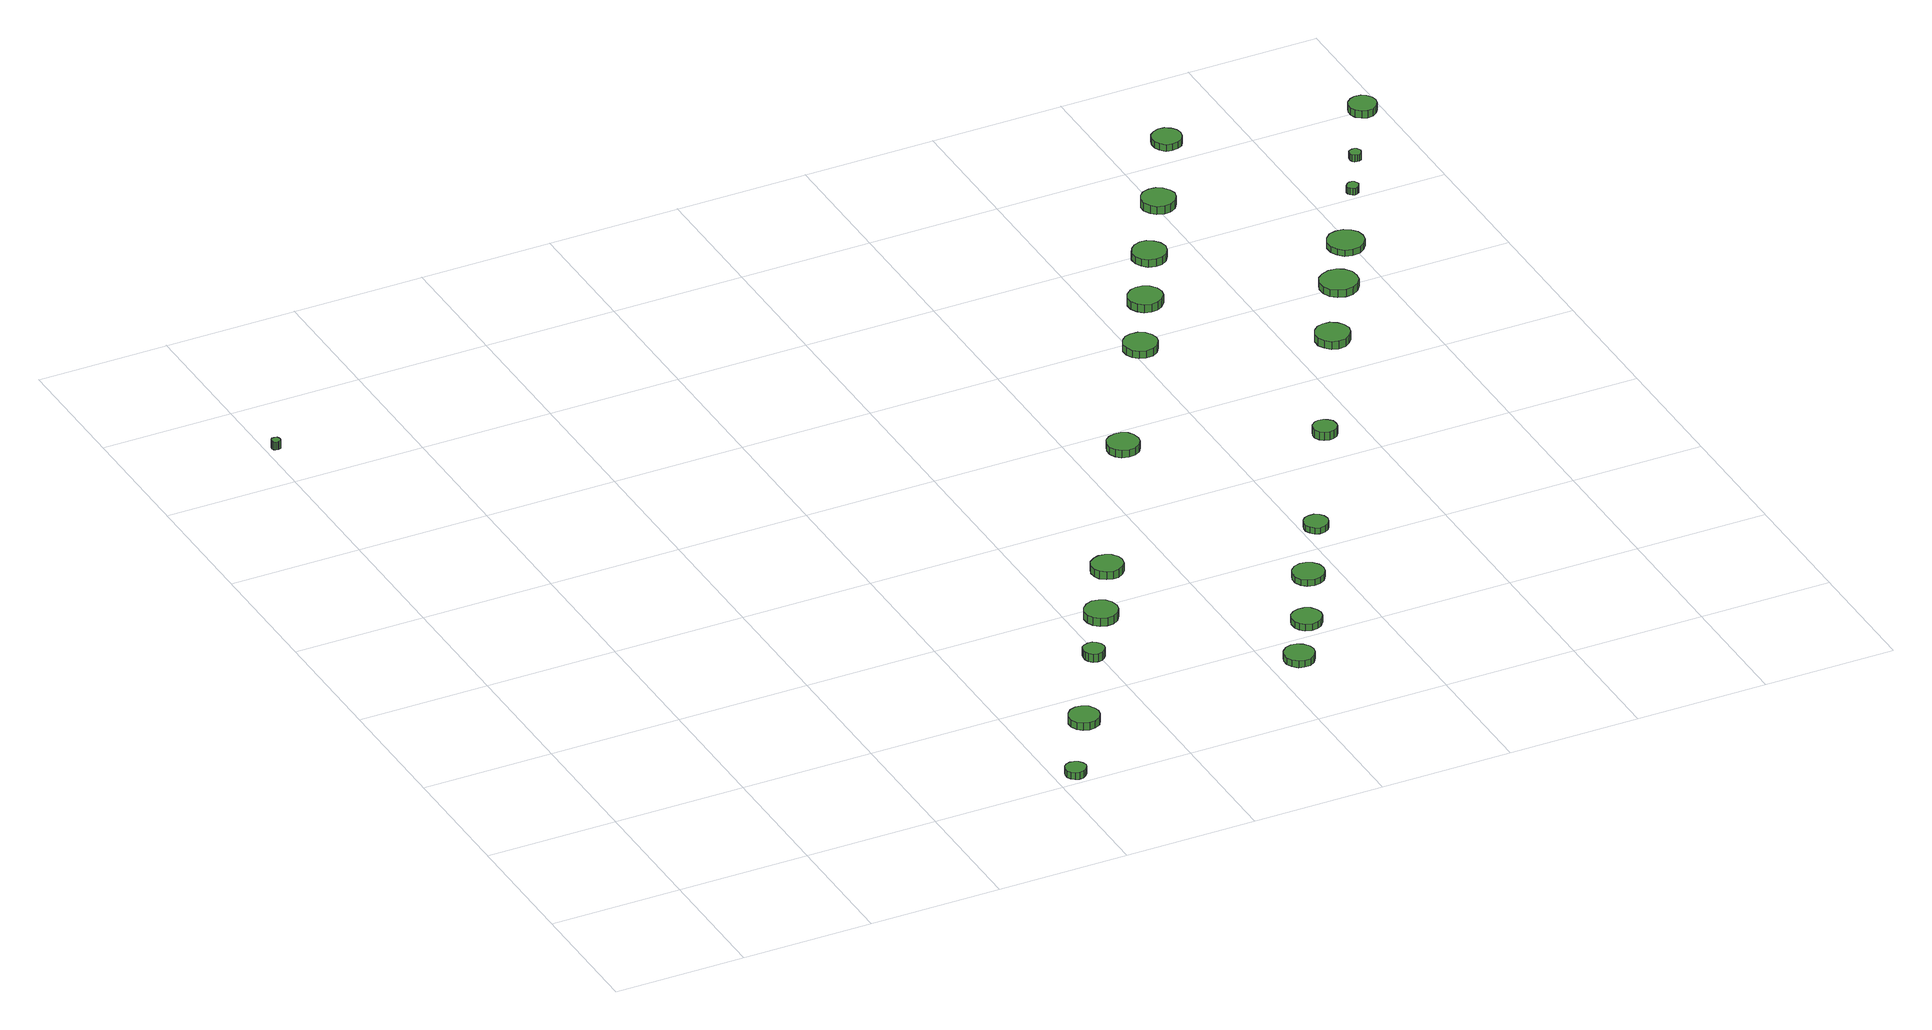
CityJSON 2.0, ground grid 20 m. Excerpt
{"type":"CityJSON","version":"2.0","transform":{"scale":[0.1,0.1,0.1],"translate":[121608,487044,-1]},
"CityObjects":{
"tree1":{"type":"SolitaryVegetationObject","attributes":{"function":"something"},"geometry":[{"type":"MultiSurface","lod":"1","boundaries":[[[0,1,2,3,4,5,6,7,8,9,10,11,12,13,14]],[[15,16,17,18,19,20,21,22,23,24,25,26,27,28,29]],[[0,29,28,1]],[[1,28,27,2]],[[2,27,26,3]],[[3,26,25,4]],[[4,25,24,5]],[[5,24,23,6]],[[6,23,22,7]],[[7,22,21,8]],[[8,21,20,9]],[[9,20,19,10]],[[10,19,18,11]],[[11,18,17,12]],[[12,17,16,13]],[[13,16,15,14]],[[14,15,29,0]]]}]},
"tree2":{"type":"SolitaryVegetationObject","attributes":{"function":"something"},"geometry":[{"type":"MultiSurface","lod":"1","boundaries":[[[30,31,32,33,34,35,36,37,38,39,40,41,42,43,44]],[[45,46,47,48,49,50,51,52,53,54,55,56,57,58,59]],[[30,59,58,31]],[[31,58,57,32]],[[32,57,56,33]],[[33,56,55,34]],[[34,55,54,35]],[[35,54,53,36]],[[36,53,52,37]],[[37,52,51,38]],[[38,51,50,39]],[[39,50,49,40]],[[40,49,48,41]],[[41,48,47,42]],[[42,47,46,43]],[[43,46,45,44]],[[44,45,59,30]]]}]},
"tree3":{"type":"SolitaryVegetationObject","attributes":{"function":"something"},"geometry":[{"type":"MultiSurface","lod":"1","boundaries":[[[60,61,62,63,64,65,66,67,68,69,70,71,72,73,74]],[[75,76,77,78,79,80,81,82,83,84,85,86,87,88,89]],[[60,89,88,61]],[[61,88,87,62]],[[62,87,86,63]],[[63,86,85,64]],[[64,85,84,65]],[[65,84,83,66]],[[66,83,82,67]],[[67,82,81,68]],[[68,81,80,69]],[[69,80,79,70]],[[70,79,78,71]],[[71,78,77,72]],[[72,77,76,73]],[[73,76,75,74]],[[74,75,89,60]]]}]},
"tree4":{"type":"SolitaryVegetationObject","attributes":{"function":"something"},"geometry":[{"type":"MultiSurface","lod":"1","boundaries":[[[90,91,92,93,94,95,96,97,98,99,100,101,102,103,104]],[[105,106,107,108,109,110,111,112,113,114,115,116,117,118,119]],[[90,119,118,91]],[[91,118,117,92]],[[92,117,116,93]],[[93,116,115,94]],[[94,115,114,95]],[[95,114,113,96]],[[96,113,112,97]],[[97,112,111,98]],[[98,111,110,99]],[[99,110,109,100]],[[100,109,108,101]],[[101,108,107,102]],[[102,107,106,103]],[[103,106,105,104]],[[104,105,119,90]]]}]},
"tree5":{"type":"SolitaryVegetationObject","attributes":{"function":"something"},"geometry":[{"type":"MultiSurface","lod":"1","boundaries":[[[120,121,122,123,124,125,126,127,128,129,130,131,132,133,134]],[[135,136,137,138,139,140,141,142,143,144,145,146,147,148,149]],[[120,149,148,121]],[[121,148,147,122]],[[122,147,146,123]],[[123,146,145,124]],[[124,145,144,125]],[[125,144,143,126]],[[126,143,142,127]],[[127,142,141,128]],[[128,141,140,129]],[[129,140,139,130]],[[130,139,138,131]],[[131,138,137,132]],[[132,137,136,133]],[[133,136,135,134]],[[134,135,149,120]]]}]},
"tree6":{"type":"SolitaryVegetationObject","attributes":{"function":"something"},"geometry":[{"type":"MultiSurface","lod":"1","boundaries":[[[150,151,152,153,154,155,156,157,158,159,160,161,162,163,164]],[[165,166,167,168,169,170,171,172,173,174,175,176,177,178,179]],[[150,179,178,151]],[[151,178,177,152]],[[152,177,176,153]],[[153,176,175,154]],[[154,175,174,155]],[[155,174,173,156]],[[156,173,172,157]],[[157,172,171,158]],[[158,171,170,159]],[[159,170,169,160]],[[160,169,168,161]],[[161,168,167,162]],[[162,167,166,163]],[[163,166,165,164]],[[164,165,179,150]]]}]},
"tree7":{"type":"SolitaryVegetationObject","attributes":{"function":"something"},"geometry":[{"type":"MultiSurface","lod":"1","boundaries":[[[180,181,182,183,184,185,186,187,188,189,190,191,192,193,194]],[[195,196,197,198,199,200,201,202,203,204,205,206,207,208,209]],[[180,209,208,181]],[[181,208,207,182]],[[182,207,206,183]],[[183,206,205,184]],[[184,205,204,185]],[[185,204,203,186]],[[186,203,202,187]],[[187,202,201,188]],[[188,201,200,189]],[[189,200,199,190]],[[190,199,198,191]],[[191,198,197,192]],[[192,197,196,193]],[[193,196,195,194]],[[194,195,209,180]]]}]},
"tree8":{"type":"SolitaryVegetationObject","attributes":{"function":"something"},"geometry":[{"type":"MultiSurface","lod":"1","boundaries":[[[210,211,212,213,214,215,216,217,218,219,220,221,222,223,224]],[[225,226,227,228,229,230,231,232,233,234,235,236,237,238,239]],[[210,239,238,211]],[[211,238,237,212]],[[212,237,236,213]],[[213,236,235,214]],[[214,235,234,215]],[[215,234,233,216]],[[216,233,232,217]],[[217,232,231,218]],[[218,231,230,219]],[[219,230,229,220]],[[220,229,228,221]],[[221,228,227,222]],[[222,227,226,223]],[[223,226,225,224]],[[224,225,239,210]]]}]},
"tree9":{"type":"SolitaryVegetationObject","attributes":{"function":"something"},"geometry":[{"type":"MultiSurface","lod":"1","boundaries":[[[240,241,242,243,244,245,246,247,248,249,250,251,252,253,254]],[[255,256,257,258,259,260,261,262,263,264,265,266,267,268,269]],[[240,269,268,241]],[[241,268,267,242]],[[242,267,266,243]],[[243,266,265,244]],[[244,265,264,245]],[[245,264,263,246]],[[246,263,262,247]],[[247,262,261,248]],[[248,261,260,249]],[[249,260,259,250]],[[250,259,258,251]],[[251,258,257,252]],[[252,257,256,253]],[[253,256,255,254]],[[254,255,269,240]]]}]},
"tree10":{"type":"SolitaryVegetationObject","attributes":{"function":"something"},"geometry":[{"type":"MultiSurface","lod":"1","boundaries":[[[270,271,272,273,274,275,276,277,278,279,280,281,282,283,284]],[[285,286,287,288,289,290,291,292,293,294,295,296,297,298,299]],[[270,299,298,271]],[[271,298,297,272]],[[272,297,296,273]],[[273,296,295,274]],[[274,295,294,275]],[[275,294,293,276]],[[276,293,292,277]],[[277,292,291,278]],[[278,291,290,279]],[[279,290,289,280]],[[280,289,288,281]],[[281,288,287,282]],[[282,287,286,283]],[[283,286,285,284]],[[284,285,299,270]]]}]},
"tree11":{"type":"SolitaryVegetationObject","attributes":{"function":"something"},"geometry":[{"type":"MultiSurface","lod":"1","boundaries":[[[300,301,302,303,304,305,306,307,308,309,310,311,312,313,314]],[[315,316,317,318,319,320,321,322,323,324,325,326,327,328,329]],[[300,329,328,301]],[[301,328,327,302]],[[302,327,326,303]],[[303,326,325,304]],[[304,325,324,305]],[[305,324,323,306]],[[306,323,322,307]],[[307,322,321,308]],[[308,321,320,309]],[[309,320,319,310]],[[310,319,318,311]],[[311,318,317,312]],[[312,317,316,313]],[[313,316,315,314]],[[314,315,329,300]]]}]},
"tree12":{"type":"SolitaryVegetationObject","attributes":{"function":"something"},"geometry":[{"type":"MultiSurface","lod":"1","boundaries":[[[330,331,332,333,334,335,336,337,338,339,340,341,342,343,344]],[[345,346,347,348,349,350,351,352,353,354,355,356,357,358,359]],[[330,359,358,331]],[[331,358,357,332]],[[332,357,356,333]],[[333,356,355,334]],[[334,355,354,335]],[[335,354,353,336]],[[336,353,352,337]],[[337,352,351,338]],[[338,351,350,339]],[[339,350,349,340]],[[340,349,348,341]],[[341,348,347,342]],[[342,347,346,343]],[[343,346,345,344]],[[344,345,359,330]]]}]},
"tree13":{"type":"SolitaryVegetationObject","attributes":{"function":"something"},"geometry":[{"type":"MultiSurface","lod":"1","boundaries":[[[360,361,362,363,364,365,366,367,368,369,370,371,372,373,374]],[[375,376,377,378,379,380,381,382,383,384,385,386,387,388,389]],[[360,389,388,361]],[[361,388,387,362]],[[362,387,386,363]],[[363,386,385,364]],[[364,385,384,365]],[[365,384,383,366]],[[366,383,382,367]],[[367,382,381,368]],[[368,381,380,369]],[[369,380,379,370]],[[370,379,378,371]],[[371,378,377,372]],[[372,377,376,373]],[[373,376,375,374]],[[374,375,389,360]]]}]},
"tree14":{"type":"SolitaryVegetationObject","attributes":{"function":"something"},"geometry":[{"type":"MultiSurface","lod":"1","boundaries":[[[390,391,392,393,394,395,396,397,398,399,400,401,402,403,404]],[[405,406,407,408,409,410,411,412,413,414,415,416,417,418,419]],[[390,419,418,391]],[[391,418,417,392]],[[392,417,416,393]],[[393,416,415,394]],[[394,415,414,395]],[[395,414,413,396]],[[396,413,412,397]],[[397,412,411,398]],[[398,411,410,399]],[[399,410,409,400]],[[400,409,408,401]],[[401,408,407,402]],[[402,407,406,403]],[[403,406,405,404]],[[404,405,419,390]]]}]},
"tree15":{"type":"SolitaryVegetationObject","attributes":{"function":"something"},"geometry":[{"type":"MultiSurface","lod":"1","boundaries":[[[420,421,422,423,424,425,426,427,428,429,430,431,432,433,434]],[[435,436,437,438,439,440,441,442,443,444,445,446,447,448,449]],[[420,449,448,421]],[[421,448,447,422]],[[422,447,446,423]],[[423,446,445,424]],[[424,445,444,425]],[[425,444,443,426]],[[426,443,442,427]],[[427,442,441,428]],[[428,441,440,429]],[[429,440,439,430]],[[430,439,438,431]],[[431,438,437,432]],[[432,437,436,433]],[[433,436,435,434]],[[434,435,449,420]]]}]},
"tree16":{"type":"SolitaryVegetationObject","attributes":{"function":"something"},"geometry":[{"type":"MultiSurface","lod":"1","boundaries":[[[450,451,452,453,454,455,456,457,458,459,460,461,462,463,464]],[[465,466,467,468,469,470,471,472,473,474,475,476,477,478,479]],[[450,479,478,451]],[[451,478,477,452]],[[452,477,476,453]],[[453,476,475,454]],[[454,475,474,455]],[[455,474,473,456]],[[456,473,472,457]],[[457,472,471,458]],[[458,471,470,459]],[[459,470,469,460]],[[460,469,468,461]],[[461,468,467,462]],[[462,467,466,463]],[[463,466,465,464]],[[464,465,479,450]]]}]},
"tree17":{"type":"SolitaryVegetationObject","attributes":{"function":"something"},"geometry":[{"type":"MultiSurface","lod":"1","boundaries":[[[480,481,482,483,484,485,486,487,488,489,490,491,492,493,494]],[[495,496,497,498,499,500,501,502,503,504,505,506,507,508,509]],[[480,509,508,481]],[[481,508,507,482]],[[482,507,506,483]],[[483,506,505,484]],[[484,505,504,485]],[[485,504,503,486]],[[486,503,502,487]],[[487,502,501,488]],[[488,501,500,489]],[[489,500,499,490]],[[490,499,498,491]],[[491,498,497,492]],[[492,497,496,493]],[[493,496,495,494]],[[494,495,509,480]]]}]},
"tree18":{"type":"SolitaryVegetationObject","attributes":{"function":"something"},"geometry":[{"type":"MultiSurface","lod":"1","boundaries":[[[510,511,512,513,514,515,516,517,518,519,520,521,522,523,524]],[[525,526,527,528,529,530,531,532,533,534,535,536,537,538,539]],[[510,539,538,511]],[[511,538,537,512]],[[512,537,536,513]],[[513,536,535,514]],[[514,535,534,515]],[[515,534,533,516]],[[516,533,532,517]],[[517,532,531,518]],[[518,531,530,519]],[[519,530,529,520]],[[520,529,528,521]],[[521,528,527,522]],[[522,527,526,523]],[[523,526,525,524]],[[524,525,539,510]]]}]},
"tree19":{"type":"SolitaryVegetationObject","attributes":{"function":"something"},"geometry":[{"type":"MultiSurface","lod":"1","boundaries":[[[540,541,542,543,544,545,546,547,548,549,550,551,552,553,554]],[[555,556,557,558,559,560,561,562,563,564,565,566,567,568,569]],[[540,569,568,541]],[[541,568,567,542]],[[542,567,566,543]],[[543,566,565,544]],[[544,565,564,545]],[[545,564,563,546]],[[546,563,562,547]],[[547,562,561,548]],[[548,561,560,549]],[[549,560,559,550]],[[550,559,558,551]],[[551,558,557,552]],[[552,557,556,553]],[[553,556,555,554]],[[554,555,569,540]]]}]},
"tree20":{"type":"SolitaryVegetationObject","attributes":{"function":"something"},"geometry":[{"type":"MultiSurface","lod":"1","boundaries":[[[570,571,572,573,574,575,576,577,578,579,580,581,582,583,584]],[[585,586,587,588,589,590,591,592,593,594,595,596,597,598,599]],[[570,599,598,571]],[[571,598,597,572]],[[572,597,596,573]],[[573,596,595,574]],[[574,595,594,575]],[[575,594,593,576]],[[576,593,592,577]],[[577,592,591,578]],[[578,591,590,579]],[[579,590,589,580]],[[580,589,588,581]],[[581,588,587,582]],[[582,587,586,583]],[[583,586,585,584]],[[584,585,599,570]]]}]},
"tree21":{"type":"SolitaryVegetationObject","attributes":{"function":"something"},"geometry":[{"type":"MultiSurface","lod":"1","boundaries":[[[600,601,602,603,604,605,606,607,608,609,610,611,612,613,614]],[[615,616,617,618,619,620,621,622,623,624,625,626,627,628,629]],[[600,629,628,601]],[[601,628,627,602]],[[602,627,626,603]],[[603,626,625,604]],[[604,625,624,605]],[[605,624,623,606]],[[606,623,622,607]],[[607,622,621,608]],[[608,621,620,609]],[[609,620,619,610]],[[610,619,618,611]],[[611,618,617,612]],[[612,617,616,613]],[[613,616,615,614]],[[614,615,629,600]]]}]},
"tree22":{"type":"SolitaryVegetationObject","attributes":{"function":"something"},"geometry":[{"type":"MultiSurface","lod":"1","boundaries":[[[630,631,632,633,634,635,636,637,638,639,640,641,642,643,644]],[[645,646,647,648,649,650,651,652,653,654,655,656,657,658,659]],[[630,659,658,631]],[[631,658,657,632]],[[632,657,656,633]],[[633,656,655,634]],[[634,655,654,635]],[[635,654,653,636]],[[636,653,652,637]],[[637,652,651,638]],[[638,651,650,639]],[[639,650,649,640]],[[640,649,648,641]],[[641,648,647,642]],[[642,647,646,643]],[[643,646,645,644]],[[644,645,659,630]]]}]},
"tree23":{"type":"SolitaryVegetationObject","attributes":{"function":"something"},"geometry":[{"type":"MultiSurface","lod":"1","boundaries":[[[660,661,662,663,664,665,666,667,668,669,670,671,672,673,674]],[[675,676,677,678,679,680,681,682,683,684,685,686,687,688,689]],[[660,689,688,661]],[[661,688,687,662]],[[662,687,686,663]],[[663,686,685,664]],[[664,685,684,665]],[[665,684,683,666]],[[666,683,682,667]],[[667,682,681,668]],[[668,681,680,669]],[[669,680,679,670]],[[670,679,678,671]],[[671,678,677,672]],[[672,677,676,673]],[[673,676,675,674]],[[674,675,689,660]]]}]}
},
"vertices":[
[15,1275,30],[14,1278,30],[13,1280,30],[10,1281,30],[8,1281,30],[5,1281,30],[3,1279,30],[2,1276,30],[2,1274,30],[3,1271,30],[5,1269,30],[8,1269,30],[10,1269,30],[13,1270,30],[14,1272,30],[14,1272,17],[13,1270,17],[10,1269,17],[8,1269,17],[5,1269,17],[3,1271,17],[2,1274,17],[2,1276,17],[3,1279,17],[5,1281,17],[8,1281,17],[10,1281,17],[13,1280,17],[14,1278,17],[15,1275,17],
[648,22,17],[646,29,17],[642,34,17],[637,37,17],[630,38,17],[624,36,17],[619,32,17],[617,26,17],[617,19,17],[619,13,17],[624,9,17],[630,7,17],[637,8,17],[642,11,17],[646,16,17],[646,16,6],[642,11,6],[637,8,6],[630,7,6],[624,9,6],[619,13,6],[617,19,6],[617,26,6],[619,32,6],[624,36,6],[630,38,6],[637,37,6],[642,34,6],[646,29,6],[648,22,6],
[727,141,17],[725,150,17],[720,158,17],[711,163,17],[702,164,17],[693,161,17],[686,154,17],[682,146,17],[682,136,17],[686,127,17],[693,121,17],[702,118,17],[711,119,17],[720,124,17],[725,132,17],[725,132,5],[720,124,5],[711,119,5],[702,118,5],[693,121,5],[686,127,5],[682,136,5],[682,146,5],[686,154,5],[693,161,5],[702,164,5],[711,163,5],[720,158,5],[725,150,5],[727,141,5],
[809,286,20],[807,293,20],[803,298,20],[798,302,20],[791,302,20],[784,300,20],[779,296,20],[777,289,20],[777,283,20],[779,277,20],[784,272,20],[791,270,20],[798,271,20],[803,274,20],[807,279,20],[807,279,7],[803,274,7],[798,271,7],[791,270,7],[784,272,7],[779,277,7],[777,283,7],[777,289,7],[779,296,7],[784,300,7],[791,302,7],[798,302,7],[803,298,7],[807,293,7],[809,286,7],
[873,375,19],[871,385,19],[865,393,19],[856,398,19],[846,400,19],[836,396,19],[828,389,19],[824,380,19],[824,370,19],[828,360,19],[836,353,19],[846,350,19],[856,351,19],[865,356,19],[871,365,19],[871,365,6],[865,356,6],[856,351,6],[846,350,6],[836,353,6],[828,360,6],[824,370,6],[824,380,6],[828,389,6],[836,396,6],[846,400,6],[856,398,6],[865,393,6],[871,385,6],[873,375,6],
[934,479,19],[932,488,19],[926,496,19],[917,501,19],[908,502,19],[899,499,19],[891,493,19],[887,484,19],[887,474,19],[891,465,19],[899,459,19],[908,456,19],[917,457,19],[926,462,19],[932,469,19],[932,469,6],[926,462,6],[917,457,6],[908,456,6],[899,459,6],[891,465,6],[887,474,6],[887,484,6],[891,493,6],[899,499,6],[908,502,6],[917,501,6],[926,496,6],[932,488,6],[934,479,6],
[1070,153,16],[1068,162,16],[1062,170,16],[1054,175,16],[1045,176,16],[1036,173,16],[1029,166,16],[1025,158,16],[1025,148,16],[1029,140,16],[1036,133,16],[1045,131,16],[1054,131,16],[1062,136,16],[1068,144,16],[1068,144,5],[1062,136,5],[1054,131,5],[1045,131,5],[1036,133,5],[1029,140,5],[1025,148,5],[1025,158,5],[1029,166,5],[1036,173,5],[1045,176,5],[1054,175,5],[1062,170,5],[1068,162,5],[1070,153,5],
[1122,234,16],[1120,243,16],[1114,251,16],[1106,255,16],[1097,256,16],[1088,253,16],[1081,247,16],[1078,239,16],[1078,229,16],[1081,221,16],[1088,215,16],[1097,212,16],[1106,213,16],[1114,217,16],[1120,225,16],[1120,225,5],[1114,217,5],[1106,213,5],[1097,212,5],[1088,215,5],[1081,221,5],[1078,229,5],[1078,239,5],[1081,247,5],[1088,253,5],[1097,256,5],[1106,255,5],[1114,251,5],[1120,243,5],[1122,234,5],
[1179,339,15],[1177,349,15],[1171,357,15],[1162,362,15],[1153,363,15],[1143,360,15],[1136,353,15],[1132,344,15],[1132,334,15],[1136,325,15],[1143,319,15],[1153,316,15],[1162,317,15],[1171,322,15],[1177,330,15],[1177,330,5],[1171,322,5],[1162,317,5],[1153,316,5],[1143,319,5],[1136,325,5],[1132,334,5],[1132,344,5],[1136,353,5],[1143,360,5],[1153,363,5],[1162,362,5],[1171,357,5],[1177,349,5],[1179,339,5],
[1095,750,22],[1093,760,22],[1088,768,22],[1079,773,22],[1069,774,22],[1059,771,22],[1052,765,22],[1048,755,22],[1048,745,22],[1052,736,22],[1059,730,22],[1069,727,22],[1079,728,22],[1088,733,22],[1093,741,22],[1093,741,10],[1088,733,10],[1079,728,10],[1069,727,10],[1059,730,10],[1052,736,10],[1048,745,10],[1048,755,10],[1052,765,10],[1059,771,10],[1069,774,10],[1079,773,10],[1088,768,10],[1093,760,10],[1095,750,10],
[1242,452,15],[1240,460,15],[1236,466,15],[1229,470,15],[1221,470,15],[1214,468,15],[1209,463,15],[1206,456,15],[1206,449,15],[1209,442,15],[1214,437,15],[1221,434,15],[1229,435,15],[1236,439,15],[1240,445,15],[1240,445,5],[1236,439,5],[1229,435,5],[1221,434,5],[1214,437,5],[1209,442,5],[1206,449,5],[1206,456,5],[1209,463,5],[1214,468,5],[1221,470,5],[1229,470,5],[1236,466,5],[1240,460,5],[1242,452,5],
[1235,971,24],[1232,981,24],[1226,990,24],[1217,995,24],[1206,996,24],[1196,993,24],[1189,986,24],[1184,976,24],[1184,966,24],[1189,956,24],[1196,949,24],[1206,946,24],[1217,947,24],[1226,952,24],[1232,961,24],[1232,961,12],[1226,952,12],[1217,947,12],[1206,946,12],[1196,949,12],[1189,956,12],[1184,966,12],[1184,976,12],[1189,986,12],[1196,993,12],[1206,996,12],[1217,995,12],[1226,990,12],[1232,981,12],[1235,971,12],
[1358,657,24],[1357,665,24],[1352,670,24],[1346,674,24],[1339,675,24],[1332,673,24],[1326,668,24],[1323,661,24],[1323,654,24],[1326,647,24],[1332,642,24],[1339,640,24],[1346,641,24],[1352,644,24],[1357,650,24],[1357,650,11],[1352,644,11],[1346,641,11],[1339,640,11],[1332,642,11],[1326,647,11],[1323,654,11],[1323,661,11],[1326,668,11],[1332,673,11],[1339,675,11],[1346,674,11],[1352,670,11],[1357,665,11],[1358,657,11],
[1299,1084,19],[1297,1094,19],[1290,1103,19],[1281,1108,19],[1271,1109,19],[1261,1106,19],[1253,1099,19],[1248,1089,19],[1248,1079,19],[1253,1069,19],[1261,1062,19],[1271,1059,19],[1281,1060,19],[1290,1065,19],[1297,1074,19],[1297,1074,6],[1290,1065,6],[1281,1060,6],[1271,1059,6],[1261,1062,6],[1253,1069,6],[1248,1079,6],[1248,1089,6],[1253,1099,6],[1261,1106,6],[1271,1109,6],[1281,1108,6],[1290,1103,6],[1297,1094,6],[1299,1084,6],
[1359,1190,17],[1356,1201,17],[1350,1209,17],[1341,1215,17],[1331,1216,17],[1320,1212,17],[1313,1205,17],[1308,1196,17],[1308,1185,17],[1313,1175,17],[1320,1168,17],[1331,1165,17],[1341,1166,17],[1350,1171,17],[1356,1180,17],[1356,1180,5],[1350,1171,5],[1341,1166,5],[1331,1165,5],[1320,1168,5],[1313,1175,5],[1308,1185,5],[1308,1196,5],[1313,1205,5],[1320,1212,5],[1331,1216,5],[1341,1215,5],[1350,1209,5],[1356,1201,5],[1359,1190,5],
[1487,874,24],[1484,884,24],[1478,892,24],[1469,898,24],[1458,899,24],[1448,896,24],[1441,889,24],[1436,879,24],[1436,868,24],[1441,859,24],[1448,851,24],[1458,848,24],[1469,849,24],[1478,855,24],[1484,863,24],[1484,863,11],[1478,855,11],[1469,849,11],[1458,848,11],[1448,851,11],[1441,859,11],[1436,868,11],[1436,879,11],[1441,889,11],[1448,896,11],[1458,899,11],[1469,898,11],[1478,892,11],[1484,884,11],[1487,874,11],
[1432,1308,18],[1429,1318,18],[1423,1327,18],[1414,1332,18],[1404,1333,18],[1393,1330,18],[1386,1323,18],[1381,1313,18],[1381,1303,18],[1386,1293,18],[1393,1286,18],[1404,1283,18],[1414,1284,18],[1423,1289,18],[1429,1298,18],[1429,1298,5],[1423,1289,5],[1414,1284,5],[1404,1283,5],[1393,1286,5],[1386,1293,5],[1381,1303,5],[1381,1313,5],[1386,1323,5],[1393,1330,5],[1404,1333,5],[1414,1332,5],[1423,1327,5],[1429,1318,5],[1432,1308,5],
[1563,1001,18],[1561,1012,18],[1554,1022,18],[1544,1028,18],[1532,1029,18],[1521,1025,18],[1512,1018,18],[1507,1007,18],[1507,995,18],[1512,984,18],[1521,977,18],[1532,973,18],[1544,974,18],[1554,980,18],[1561,990,18],[1561,990,6],[1554,980,6],[1544,974,6],[1532,973,6],[1521,977,6],[1512,984,6],[1507,995,6],[1507,1007,6],[1512,1018,6],[1521,1025,6],[1532,1029,6],[1544,1028,6],[1554,1022,6],[1561,1012,6],[1563,1001,6],
[1619,1093,16],[1617,1104,16],[1610,1113,16],[1601,1119,16],[1589,1120,16],[1578,1117,16],[1570,1109,16],[1565,1099,16],[1565,1087,16],[1570,1077,16],[1578,1069,16],[1589,1066,16],[1601,1067,16],[1610,1073,16],[1617,1082,16],[1617,1082,6],[1610,1073,6],[1601,1067,6],[1589,1066,6],[1578,1069,6],[1570,1077,6],[1565,1087,6],[1565,1099,6],[1570,1109,6],[1578,1117,6],[1589,1120,6],[1601,1119,6],[1610,1113,6],[1617,1104,6],[1619,1093,6],
[1512,1449,16],[1510,1458,16],[1505,1465,16],[1497,1470,16],[1488,1471,16],[1479,1468,16],[1472,1462,16],[1469,1453,16],[1469,1444,16],[1472,1436,16],[1479,1429,16],[1488,1427,16],[1497,1428,16],[1505,1432,16],[1510,1440,16],[1510,1440,5],[1505,1432,5],[1497,1428,5],[1488,1427,5],[1479,1429,5],[1472,1436,5],[1469,1444,5],[1469,1453,5],[1472,1462,5],[1479,1468,5],[1488,1471,5],[1497,1470,5],[1505,1465,5],[1510,1458,5],[1512,1449,5],
[1674,1217,16],[1673,1221,16],[1671,1224,16],[1668,1226,16],[1664,1226,16],[1661,1225,16],[1658,1222,16],[1656,1219,16],[1656,1215,16],[1658,1212,16],[1661,1209,16],[1664,1208,16],[1668,1209,16],[1671,1211,16],[1673,1214,16],[1673,1214,5],[1671,1211,5],[1668,1209,5],[1664,1208,5],[1661,1209,5],[1658,1212,5],[1656,1215,5],[1656,1219,5],[1658,1222,5],[1661,1225,5],[1664,1226,5],[1668,1226,5],[1671,1224,5],[1673,1221,5],[1674,1217,5],
[1716,1294,16],[1715,1297,16],[1713,1300,16],[1710,1302,16],[1706,1302,16],[1703,1301,16],[1700,1299,16],[1699,1295,16],[1699,1292,16],[1700,1288,16],[1703,1286,16],[1706,1285,16],[1710,1285,16],[1713,1287,16],[1715,1290,16],[1715,1290,5],[1713,1287,5],[1710,1285,5],[1706,1285,5],[1703,1286,5],[1700,1288,5],[1699,1292,5],[1699,1295,5],[1700,1299,5],[1703,1301,5],[1706,1302,5],[1710,1302,5],[1713,1300,5],[1715,1297,5],[1716,1294,5],
[1794,1402,17],[1792,1411,17],[1787,1418,17],[1780,1422,17],[1771,1423,17],[1763,1420,17],[1756,1414,17],[1753,1407,17],[1753,1398,17],[1756,1390,17],[1763,1384,17],[1771,1381,17],[1780,1382,17],[1787,1387,17],[1792,1394,17],[1792,1394,5],[1787,1387,5],[1780,1382,5],[1771,1381,5],[1763,1384,5],[1756,1390,5],[1753,1398,5],[1753,1407,5],[1756,1414,5],[1763,1420,5],[1771,1423,5],[1780,1422,5],[1787,1418,5],[1792,1411,5],[1794,1402,5]
]}
